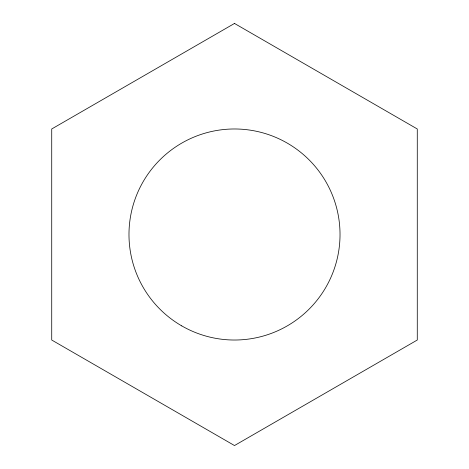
<?xml version="1.0" encoding="UTF-8"?>
<svg xmlns="http://www.w3.org/2000/svg" width="469" height="469" viewBox="0 0 469 469"><rect width="100%" height="100%" fill="white"/><g stroke="black" fill="none" stroke-linecap="round" stroke-linejoin="round"><path stroke-width="0.7" d="M234.5 23.45L51.725 128.975L51.725 340.025L234.5 445.55L417.275 340.025L417.275 128.975L234.5 23.45M181.738 325.885A105.525 105.525 0 0 0 340.025 234.5A105.525 105.525 0 0 0 181.738 143.115A105.525 105.525 0 0 0 181.738 325.885"/></g></svg>
